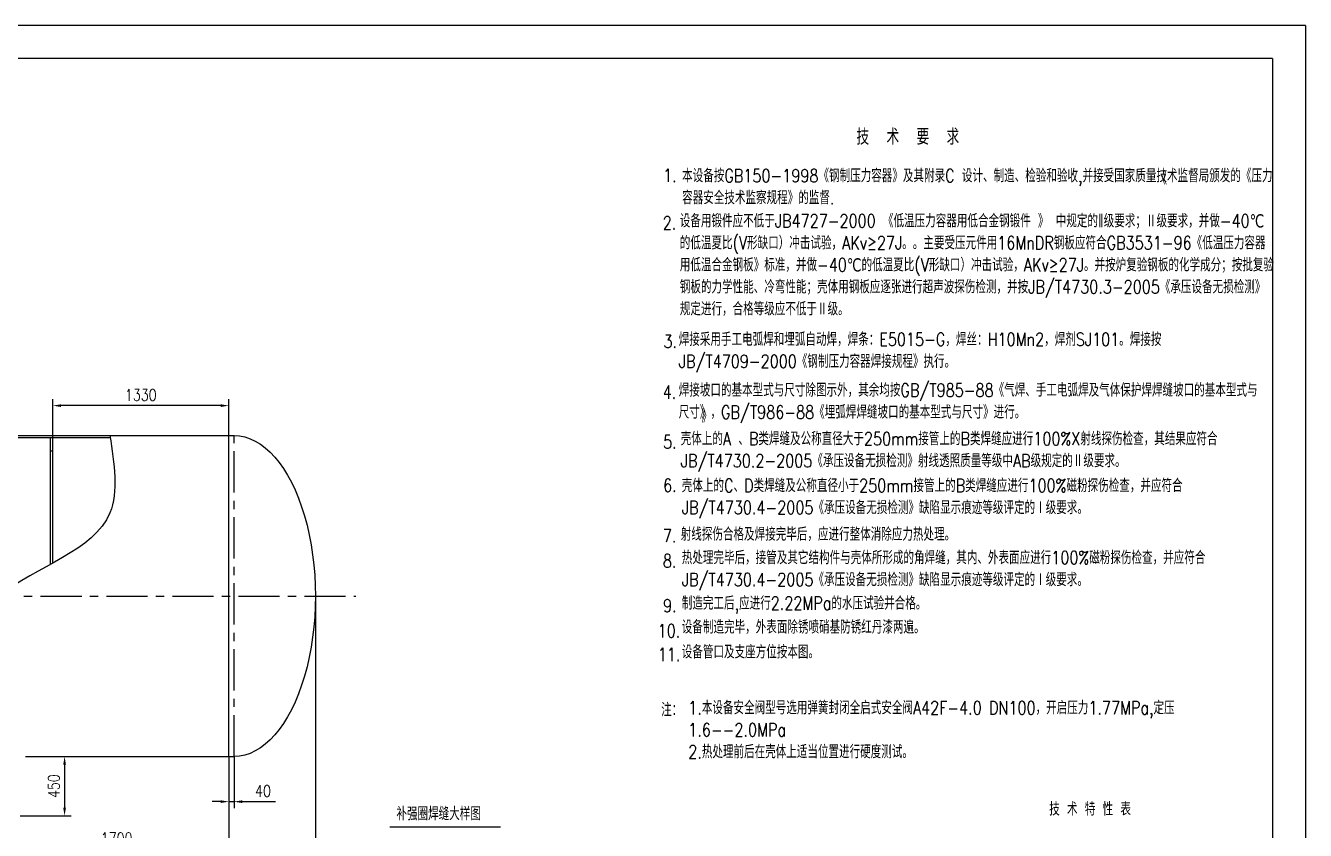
# Model space of a CAD drawing. Header units: millimetres. Extents: x -625 to 20400, y -250 to 14600.
# Drawn here: x 10701 to 20400, y 8502 to 14600 of the extents above; entities that cross this region are included whole.
import ezdxf

# ---------------------------------------------------------------- set-up
doc = ezdxf.new("R2010")
doc.units = ezdxf.units.MM
doc.header["$LTSCALE"] = 250
doc.linetypes.add('CENTER', pattern=[2, 1.25, -0.25, 0.25, -0.25])
for name, color, linetype in [('1轮廓实线层', 7, 'Continuous'), ('2细线层', 4, 'Continuous'), ('3中心线层', 1, 'CENTER'), ('6文字层', 3, 'Continuous'), ('THK', 7, 'Continuous')]:
    doc.layers.add(name, color=color, linetype=linetype)
doc.styles.add('PC_TEXTSTYLE', font='romans.shx', dxfattribs={"width": 0.8, "bigfont": 'hzfs.shx'})
doc.styles.add('TH_GBDIM', font='romans.shx', dxfattribs={"width": 0.8, "bigfont": 'gbcbig.shx'})
doc.dimstyles.new('TH_GBDIM', dxfattribs={"dimscale": 25, "dimtxt": 3.5, "dimasz": 2.5, "dimexe": 2, "dimexo": 0, "dimgap": 1.5, "dimtad": 1, "dimdec": 0, "dimzin": 0, "dimdsep": 46, "dimtxsty": 'TH_GBDIM', "dimcen": 2.5, "dimclrd": 130, "dimclre": 130, "dimclrt": 3, "dimadec": 0, "dimazin": 0, "dimtfac": 0.714286, "dimtdec": 0, "dimtmove": 0, "dimatfit": 3, "dimfxl": 0, "dimtolj": 1, "dimtzin": 0, "dimlwd": -1, "dimlwe": -1, "dimarcsym": 0})

# ---------------------------------------------------------------- blocks, each defined once
blk = doc.blocks.new('*D22')
at = {"layer": 'Defpoints', "color": 0}
for p in [(10795.8, 9061.8), (10661.4, 8611.8), (10996.9, 8611.8)]:
    blk.add_point(p, dxfattribs=at)
at = {"layer": 'THK', "color": 130}
for p, q in [((10795.8, 9061.8), (11046.9, 9061.8)), ((10996.9, 8999.3), (10996.9, 8674.3)), ((10661.4, 8611.8), (11046.9, 8611.8))]:
    blk.add_line(p, q, dxfattribs=at)
for points in [[(10986.5, 8999.3), (11007.3, 8999.3), (10996.9, 9061.8)], [(10986.5, 8674.3), (11007.3, 8674.3), (10996.9, 8611.8)]]:
    blk.add_solid(points, dxfattribs=at)
at = {"layer": 'THK', "color": 3, "insert": (10915.7, 8836.8), "char_height": 87.5, "attachment_point": 5, "rotation": 90, "style": 'TH_GBDIM'}
blk.add_mtext('\\A1;450', dxfattribs=at)
blk = doc.blocks.new('*D89')
at = {"layer": 'Defpoints', "color": 0}
for p in [(12241.4, 9061.8), (10541.4, 8364.1), (12241.4, 8359.8)]:
    blk.add_point(p, dxfattribs=at)
at = {"layer": 'THK', "color": 130}
for p, q in [((12241.4, 9061.8), (12241.4, 8309.8)), ((10541.4, 8364.1), (10541.4, 8309.8)), ((10603.9, 8359.8), (12178.9, 8359.8))]:
    blk.add_line(p, q, dxfattribs=at)
for points in [[(10603.9, 8370.2), (10603.9, 8349.4), (10541.4, 8359.8)], [(12178.9, 8370.2), (12178.9, 8349.4), (12241.4, 8359.8)]]:
    blk.add_solid(points, dxfattribs=at)
at = {"layer": 'THK', "color": 3, "insert": (11391.4, 8441), "char_height": 87.5, "attachment_point": 5, "style": 'TH_GBDIM'}
blk.add_mtext('\\A1;1700', dxfattribs=at)
blk = doc.blocks.new('*D90')
at = {"layer": 'Defpoints', "color": 0}
for p in [(10907.4, 11720.4), (10907.4, 11477.8), (12241.4, 11493.8)]:
    blk.add_point(p, dxfattribs=at)
at = {"layer": 'THK', "color": 130}
for p, q in [((10907.4, 11477.8), (10907.4, 11770.4)), ((12241.4, 11493.8), (12241.4, 11770.4)), ((12178.9, 11720.4), (10969.9, 11720.4))]:
    blk.add_line(p, q, dxfattribs=at)
for points in [[(10969.9, 11730.8), (10969.9, 11709.9), (10907.4, 11720.4)], [(12178.9, 11730.8), (12178.9, 11709.9), (12241.4, 11720.4)]]:
    blk.add_solid(points, dxfattribs=at)
at = {"layer": 'THK', "color": 3, "insert": (11574.4, 11801.6), "char_height": 87.5, "attachment_point": 5, "style": 'TH_GBDIM'}
blk.add_mtext('\\A1;1330', dxfattribs=at)
blk = doc.blocks.new('*D93')
at = {"layer": 'Defpoints', "color": 0}
for p in [(1585.4, 10277.8), (12897.4, 10277.8), (12897.4, 7842.5)]:
    blk.add_point(p, dxfattribs=at)
at = {"layer": 'THK', "color": 130}
for p, q in [((1585.4, 10277.8), (1585.4, 7792.5)), ((12897.4, 10277.8), (12897.4, 7792.5)), ((1647.9, 7842.5), (12834.9, 7842.5))]:
    blk.add_line(p, q, dxfattribs=at)
for points in [[(1647.9, 7852.9), (1647.9, 7832.1), (1585.4, 7842.5)], [(12834.9, 7852.9), (12834.9, 7832.1), (12897.4, 7842.5)]]:
    blk.add_solid(points, dxfattribs=at)
at = {"layer": 'THK', "color": 3, "insert": (7241.4, 7926.2), "char_height": 87.5, "attachment_point": 5, "style": 'TH_GBDIM'}
blk.add_mtext('\\A1;～11312', dxfattribs=at)
blk = doc.blocks.new('*D95')
at = {"layer": 'Defpoints', "color": 0}
for p in [(12241.4, 9061.8), (12281.4, 9061.8), (12281.4, 8719.5)]:
    blk.add_point(p, dxfattribs=at)
at = {"layer": 'THK', "color": 130}
for p, q in [((12241.4, 9061.8), (12241.4, 8669.5)), ((12281.4, 9061.8), (12281.4, 8669.5)), ((12178.9, 8719.5), (12116.4, 8719.5)), ((12241.4, 8719.5), (12281.4, 8719.5)), ((12343.9, 8719.5), (12594.8, 8719.5))]:
    blk.add_line(p, q, dxfattribs=at)
for points in [[(12178.9, 8730), (12178.9, 8709.1), (12241.4, 8719.5)], [(12343.9, 8730), (12343.9, 8709.1), (12281.4, 8719.5)]]:
    blk.add_solid(points, dxfattribs=at)
at = {"layer": 'THK', "color": 3, "insert": (12500.6, 8800.8), "char_height": 87.5, "attachment_point": 5, "style": 'TH_GBDIM'}
blk.add_mtext('\\A1;40', dxfattribs=at)

msp = doc.modelspace()

# ---------------------------------------------------------------- linework, layer by layer
for p, q in [((6281.4, 11477.8), (11342.5, 11477.8)), ((9269.9, 11493.8), (12241.4, 11493.8)), ((12241.4, 9061.8), (12241.4, 11493.8)), ((12241.4, 11493.8), (12281.4, 11493.8)), ((10891.4, 11377.8), (10907.4, 11377.8)), ((10701.4, 9061.8), (12241.4, 9061.8)), ((12241.4, 9061.8), (12281.4, 9061.8))]:
    msp.add_line(p, q)
at = {"extrusion": (0, 0, -1)}
msp.add_ellipse((12281.4, 10277.8), major_axis=(0, 1216), ratio=0.506579, start_param=0, end_param=3.141593, dxfattribs=at)
at = {"layer": '1轮廓实线层'}
for p, q in [((20150, 14350), (0, 14350)), ((20150, 14350), (20150, 0)), ((10891.4, 10518.3), (10891.4, 11477.8)), ((10907.4, 10527.2), (10907.4, 11477.8)), ((13461.8, 8527.6), (14300.8, 8527.6))]:
    msp.add_line(p, q, dxfattribs=at)
at = {"layer": '2细线层'}
for q in [(-625, 14600), (20400, -250)]:
    msp.add_line((20400, 14600), q, dxfattribs=at)
msp.add_spline([(11340, 11493.8), (11340, 10907), (10499.4, 10277.8), (9925.6, 9061.8)], degree=3, dxfattribs=at)
at = {"layer": '3中心线层'}
for p, q in [((12281.4, 9061.8), (12281.4, 11493.8)), ((1313.9, 10277.8), (13202.9, 10277.8))]:
    msp.add_line(p, q, dxfattribs=at)

# ---------------------------------------------------------------- texts
at = {"layer": '6文字层', "attachment_point": 1, "style": 'PC_TEXTSTYLE'}
for s, insert, char_height in [('技  术  要  求', (16997.7, 13816.8), 120), ('1.', (15532.5, 13515), 100), ('《', (19270.8, 13495.9), 100), ('2.', (15529.9, 13155.1), 100), ('3.', (15535.3, 12257.4), 100), ('4.', (15530, 11873), 100), ('》', (15822.9, 11691.9), 100), ('5.', (15532.5, 11496.7), 100), ('6.', (15532.5, 11166.4), 100), ('7.', (15530.5, 10785.1), 100), ('8.', (15530.9, 10594.6), 100), ('9.', (15532.4, 10254.7), 100), ('10.', (15491.4, 10064.1), 100), ('11.', (15492.4, 9885.3), 100)]:
    msp.add_mtext(s, dxfattribs=dict(at, insert=insert, char_height=char_height))
at = {"layer": '6文字层', "char_height": 100, "attachment_point": 1, "style": 'PC_TEXTSTYLE'}
for s, insert, width in [('本设备按GB150-1998《钢制压力容器》及其附录C 设计、制造、检验和验收,并接受国家质量技术监督局颁发的《压力容器安全技术监察规程》的监督.', (15676.7, 13512.9), 4473.327), ('设备用锻件应不低于JB4727-2000 《低温压力容器用低合金钢锻件 》 中规定的‖级要求；Ⅱ级要求，并做-40℃的低温夏比(V形缺口）冲击试验，AKv≥27J。。主要受压元件用16MnDR钢板应符合GB3531-96《低温压力容器用低温合金钢板》标准，并做-40℃的低温夏比(V形缺口）冲击试验，AKv≥27J。并按炉复验钢板的化学成分；按批复验钢板的力学性能、冷弯性能；壳体用钢板应逐张进行超声波探伤检测，并按JB/T4730.3-2005《承压设备无损检测》规定进行，合格等级应不低于Ⅱ级。', (15659.1, 13170.4), 4490.943), ('焊接采用手工电弧焊和埋弧自动焊，焊条：E5015-G，焊丝：H10Mn2，焊剂SJ101。焊接按JB/T4709-2000《钢制压力容器焊接规程》执行。', (15650.9, 12272.7), 4405.246), ('焊接坡口的基本型式与尺寸除图示外，其余均按GB/T985-88《气焊、手工电弧焊及气体保护焊焊缝坡口的基本型式与尺寸》，GB/T986-88《埋弧焊焊缝坡口的基本型式与尺寸》进行。', (15650.9, 11888.2), 4431.065), ('壳体上的A 、B类焊缝及公称直径大于250mm接管上的B类焊缝应进行100%X射线探伤检查，其结果应符合JB/T4730.2-2005《承压设备无损检测》射线透照质量等级中AB级规定的Ⅱ级要求。', (15665.9, 11519.7), 4425.063), ('壳体上的C、D类焊缝及公称直径小于250mm接管上的B类焊缝应进行100%磁粉探伤检查，并应符合JB/T4730.4-2005《承压设备无损检测》缺陷显示痕迹等级评定的Ⅰ级要求。', (15674.1, 11164.7), 4475.363), ('射线探伤合格及焊接完毕后，应进行整体消除应力热处理。', (15665.9, 10796.3), 4177.609), ('热处理完毕后，接管及其它结构件与壳体所形成的角焊缝，其内、外表面应进行100%磁粉探伤检查，并应符合JB/T4730.4-2005《承压设备无损检测》缺陷显示痕迹等级评定的Ⅰ级要求。', (15674.1, 10618.7), 4316.332), ('制造完工后,应进行2.22MPa的水压试验并合格。', (15674.1, 10273.6), 4340.064), ('设备制造完毕，外表面除锈喷硝基防锈红丹漆两遍。', (15674.1, 10092.7), 4144.844), ('设备管口及支座方位按本图。', (15674.1, 9904.2), 2408.269), ('1.本设备安全阀型号选用弹簧封闭全启式安全阀A42F-4.0 DN100，开启压力1.77MPa,定压1.6--2.0MPa\\P2.热处理前后在壳体上适当位置进行硬度测试。', (15723.2, 9481.2), 4130.229), ('补强圈焊缝大样图', (13511.6, 8678.4), 1609.496), ('技 术 特 性 表', (18458.4, 8713.8), 4136.652)]:
    msp.add_mtext(s, dxfattribs=dict(at, insert=insert, width=width))
at = {"layer": 'THK', "insert": (15517.3, 9465.8), "char_height": 100, "width": 179.068, "attachment_point": 1, "style": 'PC_TEXTSTYLE'}
msp.add_mtext('{\\C3;注：}', dxfattribs=at)

# ---------------------------------------------------------------- dimensions: what is measured, and where the dimension line sits
at = {"layer": 'THK'}
for base, p1, p2, text, picture, middle in [((10907.4, 11720.4), (12241.4, 11493.8), (10907.4, 11477.8), '1330', '*D90', (11574.4, 11801.6)), ((12897.4, 7842.5), (1585.4, 10277.8), (12897.4, 10277.8), '～11312', '*D93', (7241.4, 7926.2)), ((12241.4, 8359.8), (10541.4, 8364.1), (12241.4, 9061.8), '1700', '*D89', (11391.4, 8441)), ((12281.4, 8719.5), (12241.4, 9061.8), (12281.4, 9061.8), '40', '*D95', (12500.6, 8800.8))]:
    dim = msp.add_linear_dim(base=base, p1=p1, p2=p2, text=text, dimstyle='TH_GBDIM', dxfattribs=at)
    dim.commit()
    dim.dimension.update_dxf_attribs({"geometry": picture, "text_midpoint": middle})
dim = msp.add_linear_dim(base=(10996.9, 8611.8), p1=(10795.8, 9061.8), p2=(10661.4, 8611.8), angle=90, text='450', dimstyle='TH_GBDIM', dxfattribs=at)
dim.commit()
dim.dimension.update_dxf_attribs({"geometry": '*D22', "text_midpoint": (10915.7, 8836.8)})

doc.saveas('drawing.dxf')
